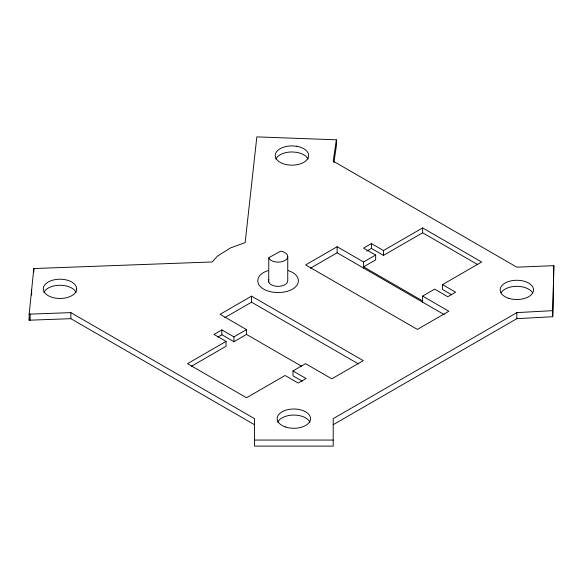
<?xml version="1.0" encoding="UTF-8"?>
<svg xmlns="http://www.w3.org/2000/svg" width="583" height="583" viewBox="0 0 583 583"><rect width="100%" height="100%" fill="white"/><g stroke="black" fill="none" stroke-linecap="round" stroke-linejoin="round"><path stroke-width="0.87" d="M333.199 424.701L516.837 318.675L552.713 316.715L553.85 265.673L516.837 267.174L333.199 161.148L336.384 139.811L256.841 136.881L245.151 242.586L230.576 247.906L217.452 256.126L212.154 261.956L33.821 268.544L29.15 314.157L29.15 320.213L70.849 318.675L254.494 424.701M552.713 316.715L553.85 265.673M29.15 320.213L29.427 317.516M333.862 162.766L336.384 145.867L336.384 139.811M268.727 257.744L280.598 251.193A9.649 5.568 0 0 1 284.927 260.514A9.649 5.568 0 0 1 268.785 258.014L268.727 281.983M302.227 381.136L292.965 375.795L292.965 370.948L305.558 363.675L331.793 378.826L363.275 360.644L251.543 296.142L220.061 314.317L246.529 329.599L246.529 334.445L301.622 366.255M422.624 300.937L363.595 266.854L375.663 259.887L375.663 255.041L363.595 262.007L337.134 246.726L305.652 264.908L417.377 329.41L448.859 311.235L422.624 296.091L422.624 302.147M224.783 317.648L251.543 302.198L358.552 363.981M310.375 268.238L337.134 252.789L444.231 314.623M246.529 329.599L233.936 336.865L221.868 329.898L213.997 334.445L226.066 341.412L226.066 346.258L191.435 366.255M451.759 294.801L442.504 289.459L442.504 284.613L481.653 262.007L422.624 227.931L383.476 250.53L371.407 243.563L363.537 248.11L375.663 255.041M217.933 337.018L221.868 334.744L233.936 341.711L246.529 334.445M366.685 251.135L371.407 248.409L383.476 255.376L422.624 232.777L477.717 264.587M226.066 341.412L187.5 363.675L246.529 397.759L285.094 375.488L298.212 383.067L306.082 378.52L292.965 370.948M422.624 296.091L434.692 289.124L447.751 296.732L455.622 292.185L442.504 284.613M552.713 310.652L516.837 312.619L333.199 418.645L333.199 446.119L254.494 446.119L254.494 418.645L70.849 312.619L29.15 314.157M254.494 440.063L333.199 440.063M516.837 312.619L516.837 318.675M422.624 227.931L422.624 232.777M383.476 250.53L383.476 255.376M371.407 243.563L371.407 248.409M363.595 262.007L363.595 268.071M337.134 246.726L337.134 252.789M287.747 256.571L287.747 280.809A9.649 5.568 0 0 1 279.359 286.333A9.649 5.568 0 0 1 268.785 282.252L268.457 280.809A9.649 5.568 0 0 1 268.785 279.366M251.543 296.142L251.543 302.198M233.936 336.865L233.936 341.711M221.868 329.898L221.868 334.744M70.849 312.619L70.849 318.675M33.821 268.544L33.821 272.006M31.635 289.889L31.635 295.085M30.119 314.12L30.119 320.184M275.825 159.093A16.696 9.641 0 0 1 291.952 151.952L296.273 152.28A16.696 9.641 0 0 1 308.079 159.093M501.03 292.863A16.696 9.641 0 0 1 516.837 286.319A16.696 9.641 0 0 1 532.651 292.863M277.719 422.209A16.696 9.641 0 0 1 293.847 415.06A16.696 9.641 0 0 1 309.974 422.209M43.871 292.411A16.696 9.641 0 0 1 59.998 285.269A16.696 9.641 0 0 1 76.125 292.411M267.903 270.607A20.405 11.784 0 0 0 258.393 277.763L257.701 280.809L258.393 283.855A20.405 11.784 0 0 0 272.822 292.185L278.106 292.593L283.382 292.185A20.405 11.784 0 0 0 297.811 283.855L298.511 280.809L297.811 277.763A20.405 11.784 0 0 0 288.308 270.607M296.273 146.224L291.952 145.896A16.696 9.641 0 0 0 275.402 154.276A16.696 9.641 0 0 0 287.63 164.843L291.952 165.171A16.696 9.641 0 0 0 308.509 156.791A16.696 9.641 0 0 0 296.273 146.224M76.694 288.847L76.125 286.355A16.696 9.641 0 0 0 57.819 279.286A16.696 9.641 0 0 0 43.302 288.847L43.871 291.34A16.696 9.641 0 0 0 62.177 298.401A16.696 9.641 0 0 0 76.694 288.847M508.493 298.241A16.696 9.641 0 0 0 533.532 289.897A16.696 9.641 0 0 0 508.493 281.553A16.696 9.641 0 0 0 508.493 298.241M285.495 426.989A16.696 9.641 0 0 0 310.542 418.645A16.696 9.641 0 0 0 285.495 410.294A16.696 9.641 0 0 0 285.495 426.989"/></g></svg>
